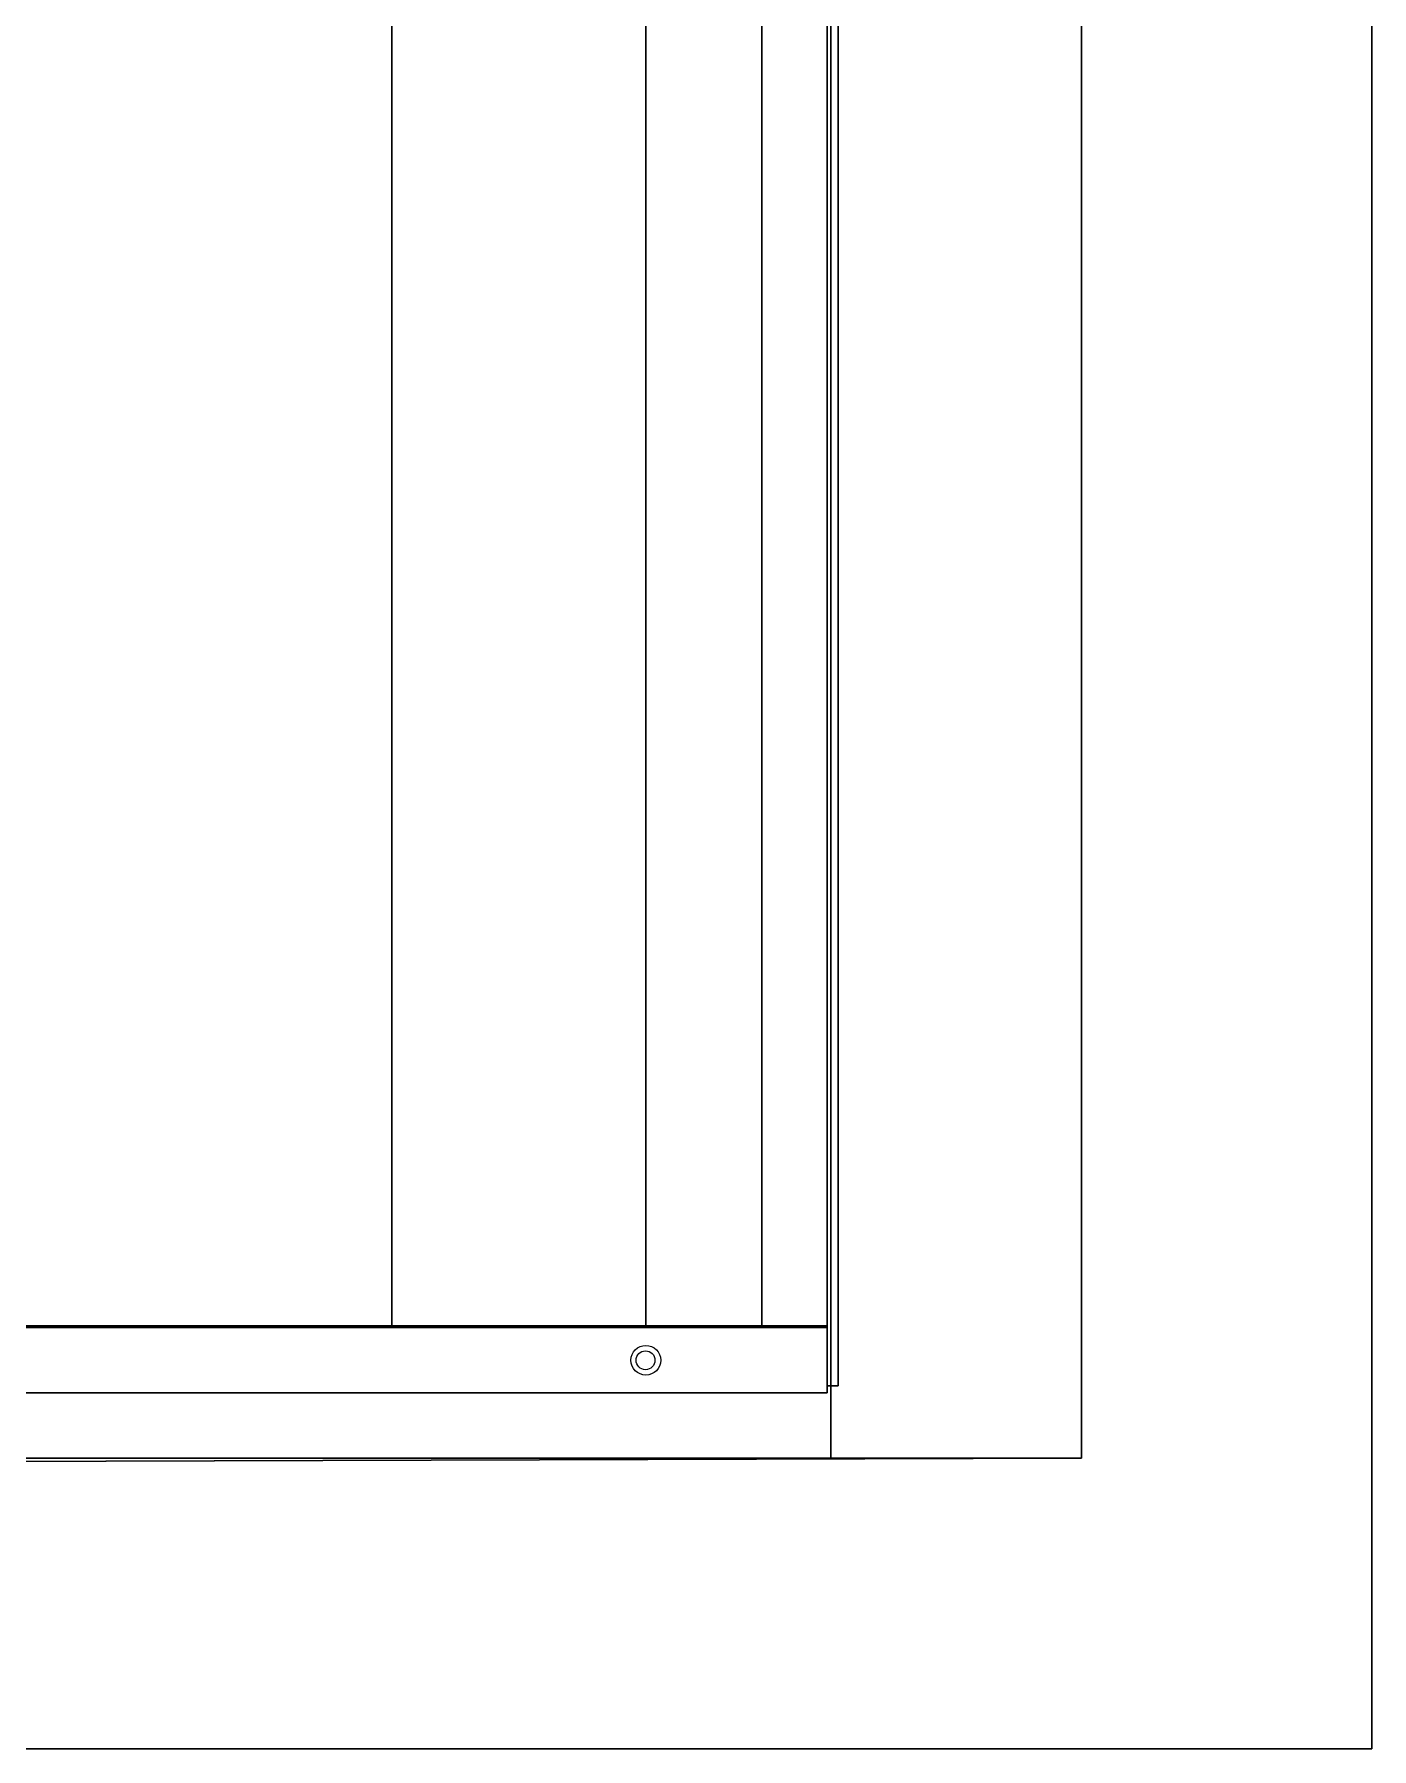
# Model space of a CAD drawing. Extents: x -80 to 3098, y -1530 to 80.
# Drawn here: x 2729.5 to 3098, y -1496 to -1023.8 of the extents above; entities that cross this region are included whole.
import ezdxf

# ---------------------------------------------------------------- set-up
doc = ezdxf.new("R2010")
doc.units = 0

# ---------------------------------------------------------------- blocks, each defined once
blk = doc.blocks.new('Kogan.esquinero recto derecho gola.Suelo1', base_point=(0, 68))
at = {"layer": 'Blanco', "color": 0}
for points in [[(0, 68), (0, 617), (1307, 617), (1307, 68)], [(0, 68, 18), (0, 617, 18), (1307, 617, 18), (1307, 68, 18)]]:
    blk.add_3dface(points, dxfattribs=at)
at = {"layer": 'blanco', "color": 0}
for points in [[(0, 617, 18), (1307, 617, 18), (1307, 617), (0, 617)], [(1307, 617, 18), (1307, 68, 18), (1307, 68), (1307, 617)]]:
    blk.add_3dface(points, dxfattribs=at)
blk = doc.blocks.new('Kogan.esquinero recto derecho gola.Suelo')
at = {"layer": 'Taladro'}
for centre, radius in [((1298, 567), 4.1), ((1298, 566.92), 2.6)]:
    blk.add_circle(centre, radius, dxfattribs=at)
at = {"layer": 'Blanco'}
blk.add_blockref('Kogan.esquinero recto derecho gola.Suelo1', (0, 68), dxfattribs=at)
blk = doc.blocks.new('Kogan.esquinero recto derecho gola.Lateral Derecho1', base_point=(1307, 86, 708))
at = {"layer": 'Blanco', "color": 0}
for points, invisible_edges in [([(1289, 86, 708), (1289, 617, 780), (1289, 617, 18), (1289, 86, 708)], 13), ([(1289, 68, 18), (1289, 86, 708), (1289, 617, 18), (1289, 68, 18)], 11), ([(1289, 86, 780), (1289, 617, 780), (1289, 86, 708), (1289, 86, 780)], 10), ([(1307, 617, 18), (1307, 86, 780), (1307, 86, 708), (1307, 617, 18)], 13), ([(1307, 617, 18), (1307, 86, 708), (1307, 68, 18), (1307, 617, 18)], 11), ([(1307, 617, 780), (1307, 86, 780), (1307, 617, 18), (1307, 617, 780)], 10), ([(1289, 68, 708), (1289, 86, 708), (1289, 68, 18), (1289, 68, 708)], 10), ([(1307, 86, 708), (1307, 68, 708), (1307, 68, 18), (1307, 86, 708)], 12)]:
    blk.add_3dface(points, dxfattribs=dict(at, invisible_edges=invisible_edges))
at = {"layer": 'blanco', "color": 0}
for points in [[(1289, 617, 780), (1307, 617, 780), (1307, 86, 780), (1289, 86, 780)], [(1289, 68, 18), (1289, 617, 18), (1307, 617, 18), (1307, 68, 18)]]:
    blk.add_3dface(points, dxfattribs=at)
at = {"layer": 'Blanco', "color": 0}
for points in [[(1289, 617, 18), (1289, 617, 780), (1307, 617, 780), (1307, 617, 18)], [(1289, 86, 708), (1289, 68, 708), (1307, 68, 708), (1307, 86, 708)], [(1289, 86, 780), (1289, 86, 708), (1307, 86, 708), (1307, 86, 780)]]:
    blk.add_3dface(points, dxfattribs=at)
at = {"layer": 'f-Grey Extreme Matt', "color": 0}
blk.add_3dface([(1307, 68, 708), (1307, 68, 18), (1289, 68, 18), (1289, 68, 708)], dxfattribs=at)
blk = doc.blocks.new('Kogan.esquinero recto derecho gola.Lateral Derecho')
at = {"layer": 'Taladro', "extrusion": (1, 0, 0)}
for centre, radius in [((608, 698, 1289), 4.1), ((608, 762, 1289), 4.1), ((581, 172.92, 1289), 2.6), ((581, 204.92, 1289), 2.6), ((581, 236.92, 1289), 2.6), ((581, 268.92, 1289), 2.6), ((581, 300.92, 1289), 2.6), ((581, 332.92, 1289), 2.6), ((581, 364.92, 1289), 2.6), ((581, 396.92, 1289), 2.6), ((581, 428.92, 1289), 2.6), ((581, 460.92, 1289), 2.6), ((581, 492.92, 1289), 2.6), ((581, 524.92, 1289), 2.6)]:
    blk.add_circle(centre, radius, dxfattribs=at)
at = {"layer": 'Taladro', "extrusion": (-1, 0, 0)}
for centre, radius in [((-608, 730, -1307), 4.1), ((-608, 730.08, -1307), 2.6)]:
    blk.add_circle(centre, radius, dxfattribs=at)
at = {"layer": 'Taladro'}
blk.add_circle((1298, 566.92, 18), 2.6, dxfattribs=at)
blk.add_circle((1298, 566.92, 18), 2.6, dxfattribs=at)
blk.add_circle((1298, 566.92, 18), 2.6, dxfattribs=at)
at = {"layer": 'Blanco'}
blk.add_blockref('Kogan.esquinero recto derecho gola.Lateral Derecho1', (1307, 86, 708), dxfattribs=at)
blk = doc.blocks.new('Kogan.esquinero recto derecho gola.Trasera1', base_point=(2, 620, 778))
at = {"layer": 'Blanco', "color": 0}
for points in [[(2, 620, 778), (1305, 620, 778), (1305, 620, 2), (2, 620, 2)], [(1305, 617, 2), (2, 617, 2), (2, 620, 2), (1305, 620, 2)], [(1305, 617, 778), (1305, 617, 2), (1305, 620, 2), (1305, 620, 778)], [(2, 617, 778), (1305, 617, 778), (1305, 617, 2), (2, 617, 2)]]:
    blk.add_3dface(points, dxfattribs=at)
at = {"layer": 'blanco', "color": 0}
blk.add_3dface([(2, 617, 778), (1305, 617, 778), (1305, 620, 778), (2, 620, 778)], dxfattribs=at)
blk = doc.blocks.new('Kogan.esquinero recto derecho gola.Trasera')
at = {"layer": 'Blanco'}
blk.add_blockref('Kogan.esquinero recto derecho gola.Trasera1', (2, 620, 778), dxfattribs=at)
blk = doc.blocks.new('Kogan.esquinero recto derecho gola.cadena vertical [1]1', base_point=(18, 617, 780))
at = {"layer": 'Blanco', "color": 0}
for points in [[(18, 617, 780), (18, 617, 680), (1289, 617, 680), (1289, 617, 780)], [(18, 617, 680), (18, 599, 680), (1289, 599, 680), (1289, 617, 680)], [(1289, 617, 680), (1289, 599, 680), (1289, 599, 780), (1289, 617, 780)], [(18, 599, 780), (18, 599, 680), (1289, 599, 680), (1289, 599, 780)]]:
    blk.add_3dface(points, dxfattribs=at)
at = {"layer": 'blanco', "color": 0}
blk.add_3dface([(1289, 617, 780), (1289, 599, 780), (18, 599, 780), (18, 617, 780)], dxfattribs=at)
blk = doc.blocks.new('Kogan.esquinero recto derecho gola.cadena vertical [1]')
at = {"layer": 'Taladro', "extrusion": (-1, 0, 0)}
for centre, radius in [((-608, 698, -1289), 4.1), ((-608, 698, -1289), 4.1), ((-608, 698, -1289), 4.1), ((-608, 762, -1289), 4.1), ((-608, 762, -1289), 4.1), ((-608, 762, -1289), 4.1), ((-608, 730.08, -1289), 2.6), ((-608, 730.08, -1289), 2.6), ((-608, 730.08, -1289), 2.6)]:
    blk.add_circle(centre, radius, dxfattribs=at)
at = {"layer": 'Blanco'}
blk.add_blockref('Kogan.esquinero recto derecho gola.cadena vertical [1]1', (18, 617, 780), dxfattribs=at)
blk = doc.blocks.new('Kogan.esquinero recto derecho gola.Estante movil [1] (1)', base_point=(18.5, 617, 349))
at = {"layer": 'Blanco', "color": 0}
for points in [[(18.5, 617, 349), (18.5, 150, 349), (1288.5, 150, 349), (1288.5, 617, 349)], [(18.5, 617, 367), (18.5, 150, 367), (1288.5, 150, 367), (1288.5, 617, 367)], [(1288.5, 617, 349), (1288.5, 617, 367), (18.5, 617, 367), (18.5, 617, 349)], [(1288.5, 150, 349), (1288.5, 150, 367), (1288.5, 617, 367), (1288.5, 617, 349)]]:
    blk.add_3dface(points, dxfattribs=at)
blk = doc.blocks.new('Kogan.esquinero recto derecho gola.Estante movil [1] (2) (1)', base_point=(18.5, 567, 331))
at = {"layer": 'Blanco', "color": 0}
for points in [[(18.5, 567, 331), (18.5, 497, 331), (1288.5, 497, 331), (1288.5, 567, 331)], [(1288.5, 567, 349), (1288.5, 497, 349), (18.5, 497, 349), (18.5, 567, 349)], [(18.5, 567, 331), (18.5, 567, 349), (1288.5, 567, 349), (1288.5, 567, 331)], [(1288.5, 497, 349), (1288.5, 567, 349), (1288.5, 567, 331), (1288.5, 497, 331)]]:
    blk.add_3dface(points, dxfattribs=at)
at = {"layer": 'blanco', "color": 0}
blk.add_3dface([(1288.5, 497, 331), (1288.5, 497, 349), (18.5, 497, 349), (18.5, 497, 331)], dxfattribs=at)
blk = doc.blocks.new('Kogan.esquinero recto derecho gola.Estante movil [1]')
at = {"layer": 'Blanco'}
for name, p in [('Kogan.esquinero recto derecho gola.Estante movil [1] (1)', (18.5, 617, 349)), ('Kogan.esquinero recto derecho gola.Estante movil [1] (2) (1)', (18.5, 567, 331))]:
    blk.add_blockref(name, p, dxfattribs=at)
blk = doc.blocks.new('Kogan.esquinero recto derecho gola')
at = {"layer": 'Kogan.esquinero recto derecho gola.cadena vertical [1]'}
blk.add_blockref('Kogan.esquinero recto derecho gola.cadena vertical [1]', (0, 0), dxfattribs=at)
at = {"layer": 'Kogan.esquinero recto derecho gola.Estante movil [1]'}
blk.add_blockref('Kogan.esquinero recto derecho gola.Estante movil [1]', (0, 0), dxfattribs=at)
at = {"layer": 'Kogan.esquinero recto derecho gola.Lateral Derecho'}
blk.add_blockref('Kogan.esquinero recto derecho gola.Lateral Derecho', (0, 0), dxfattribs=at)
at = {"layer": 'Kogan.esquinero recto derecho gola.Suelo'}
blk.add_blockref('Kogan.esquinero recto derecho gola.Suelo', (0, 0), dxfattribs=at)
at = {"layer": 'Kogan.esquinero recto derecho gola.Trasera'}
blk.add_blockref('Kogan.esquinero recto derecho gola.Trasera', (0, 0), dxfattribs=at)
blk = doc.blocks.new('Kogan.Sobre[1].Sobre[1]1', base_point=(2361, -1418, 880))
at = {"layer": 'zz-Cooker-top', "color": 0}
for points, invisible_edges in [([(2361, -1418, 880), (3018, 0, 880), (3018, -1416, 880), (2361, -1418, 880)], 9), ([(2361, -600, 880), (3018, 0, 880), (2361, -1418, 880), (2361, -600, 880)], 11), ([(3018, 0, 890), (2361, -600, 890), (3018, -1416, 890), (3018, 0, 890)], 11), ([(3018, -1416, 890), (2361, -600, 890), (2361, -1418, 890), (3018, -1416, 890)], 9)]:
    blk.add_3dface(points, dxfattribs=dict(at, invisible_edges=invisible_edges))
for points in [[(3018, 0, 880), (3018, 0, 890), (3018, -1416, 890), (3018, -1416, 880)], [(3018, -1416, 880), (3018, -1416, 890), (2361, -1418, 890), (2361, -1418, 880)]]:
    blk.add_3dface(points, dxfattribs=at)
blk = doc.blocks.new('Kogan.Sobre[1].Sobre[1]')
at = {"layer": 'zz-Cooker-top'}
blk.add_blockref('Kogan.Sobre[1].Sobre[1]1', (2361, -1418, 880), dxfattribs=at)
blk = doc.blocks.new('Kogan.Sobre[1]')
at = {"layer": 'Kogan.Sobre[1].Sobre[1]'}
blk.add_blockref('Kogan.Sobre[1].Sobre[1]', (0, 0), dxfattribs=at)
blk = doc.blocks.new('Kogan.Muro 1', base_point=(3018, -1416, 2396))
at = {"color": 0}
for points, invisible_edges in [([(3098, 80, 2396), (3018, 0, 2396), (3098, -1496, 2396), (3098, 80, 2396)], 11), ([(3018, -1416), (3098, 80), (3098, -1496), (3018, -1416)], 13), ([(3018, 0), (3098, 80), (3018, -1416), (3018, 0)], 11), ([(3098, -1496, 2396), (3018, 0, 2396), (3018, -1416, 2396), (3098, -1496, 2396)], 13), ([(3018, -1416, 2396), (2378, -1416, 2396), (2378, -1496, 2396), (3018, -1416, 2396)], 12), ([(3098, -1496, 2396), (3018, -1416, 2396), (2378, -1496, 2396), (3098, -1496, 2396)], 11), ([(2378, -1496), (3018, -1416), (3098, -1496), (2378, -1496)], 11), ([(2378, -1416), (3018, -1416), (2378, -1496), (2378, -1416)], 10)]:
    blk.add_3dface(points, dxfattribs=dict(at, invisible_edges=invisible_edges))
for points in [[(3098, -1496), (3098, -1496, 2396), (3098, 80, 2396), (3098, 80)], [(3018, 0), (3018, 0, 2396), (3018, -1416, 2396), (3018, -1416)], [(3018, -1416), (3018, -1416, 2396), (2378, -1416, 2396), (2378, -1416)], [(2378, -1496), (2378, -1496, 2396), (3098, -1496, 2396), (3098, -1496)]]:
    blk.add_3dface(points, dxfattribs=at)
blk = doc.blocks.new('Kogan.Muro 3', base_point=(2949, 0, 900))
at = {"color": 0}
for points in [[(2949, 0, 900), (2949, -1416, 900), (3018, -1416, 900), (3018, 0, 900)], [(2949, 0), (2949, -1416), (3018, -1416), (3018, 0)], [(2949, 0), (2949, 0, 900), (2949, -1416, 900), (2949, -1416)], [(3018, -1416), (3018, -1416, 900), (3018, 0, 900), (3018, 0)], [(2949, -1416), (2949, -1416, 900), (3018, -1416, 900), (3018, -1416)]]:
    blk.add_3dface(points, dxfattribs=at)

msp = doc.modelspace()

# ---------------------------------------------------------------- block references
for name, p in [('Kogan.Muro 1', (3018, -1416, 2396)), ('Kogan.Sobre[1]', (0, 0)), ('Kogan.Muro 3', (2949, 0, 900))]:
    msp.add_blockref(name, p)
at = {"rotation": -90}
msp.add_blockref('Kogan.esquinero recto derecho gola', (2331, -91, 100), dxfattribs=at)

doc.saveas('drawing.dxf')
